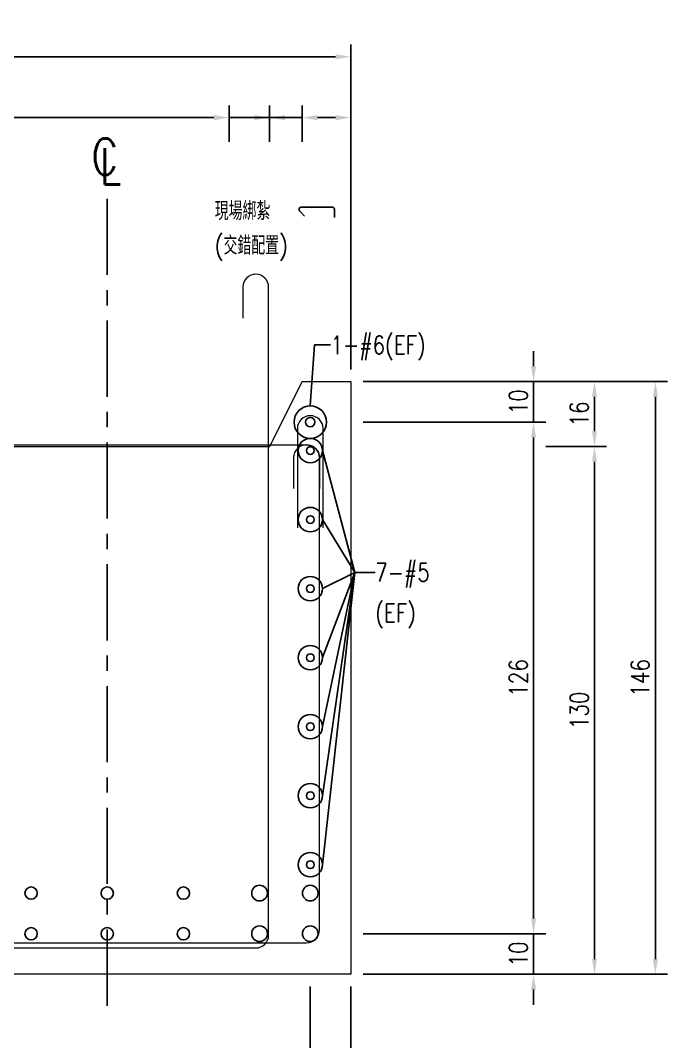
# Model space of a CAD drawing. Extents: x -4754 to 10419, y -19960 to 3841.
# Drawn here: x 10259.9 to 10419.3, y 1192 to 1443.5 of the extents above; entities that cross this region are included whole.
import ezdxf
from ezdxf.enums import TextEntityAlignment as Align

# ---------------------------------------------------------------- set-up
doc = ezdxf.new("R2010")
doc.units = 0
doc.header["$LTSCALE"] = 3
doc.linetypes.add('CENTER', pattern=[2, 1.25, -0.25, 0.25, -0.25])
doc.layers.get('0').update_dxf_attribs({"linetype": 'CONTINUOUS'})
doc.layers.add('HB_0', color=7, linetype='CONTINUOUS', transparency=0.5)
for name, color, linetype in [('HB_DIM', 1, 'CONTINUOUS'), ('HB_TXT_CTEXT', 2, 'CONTINUOUS'), ('鋼筋', 3, 'CONTINUOUS')]:
    doc.layers.add(name, color=color, linetype=linetype)
doc.styles.get("Standard").update_dxf_attribs({"font": 'ROMANS.shx', "width": 0.8, "bigfont": 'LCHINA.shx'})
doc.dimstyles.new('30', dxfattribs={"dimscale": 3, "dimtxt": 3, "dimasz": 2.5, "dimexe": 2, "dimexo": 2, "dimgap": 1, "dimtad": 1, "dimdsep": 46, "dimtxsty": 'Standard', "dimcen": 0, "dimclrd": 256, "dimclre": 256, "dimclrt": 2, "dimadec": 0, "dimazin": 0, "dimtfac": 1, "dimtix": 1, "dimtmove": 2, "dimatfit": 3, "dimfxl": 1, "dimtolj": 1, "dimtzin": 0, "dimarcsym": 0})

# ---------------------------------------------------------------- blocks, each defined once
blk = doc.blocks.new('*D1415')
at = {"layer": 'HB_DIM', "linetype": 'Continuous', "lineweight": -2}
for p, q in [((10221.25, 1662.58), (10221.25, 1742.58)), ((10341.25, 1662.58), (10341.25, 1742.58)), ((10225, 1739.58), (10337.5, 1739.58))]:
    blk.add_line(p, q, dxfattribs=at)
at = {"layer": 'HB_DIM'}
for points in [[(10225, 1740.2), (10225, 1738.95), (10221.25, 1739.58)], [(10337.5, 1738.95), (10337.5, 1740.2), (10341.25, 1739.58)]]:
    blk.add_solid(points, dxfattribs=at)
at = {"layer": 'HB_DIM', "color": 2, "linetype": 'Continuous', "insert": (-3958.27, -1195.21), "char_height": 4.5, "attachment_point": 5, "rotation": 0}
blk.add_mtext('\\A1;120', dxfattribs=at)
blk = doc.blocks.new('*D1419')
at = {"layer": 'HB_DIM', "linetype": 'Continuous', "lineweight": -2}
for p, q in [((10251.25, 1700.58), (10251.25, 1727.58)), ((10311.25, 1718.58), (10311.25, 1727.58)), ((10255, 1724.58), (10307.5, 1724.58))]:
    blk.add_line(p, q, dxfattribs=at)
at = {"layer": 'HB_DIM'}
for points in [[(10255, 1725.2), (10255, 1723.95), (10251.25, 1724.58)], [(10307.5, 1723.95), (10307.5, 1725.2), (10311.25, 1724.58)]]:
    blk.add_solid(points, dxfattribs=at)
at = {"layer": 'HB_DIM', "color": 2, "linetype": 'Continuous', "insert": (-3958.27, -1195.21), "char_height": 4.5, "attachment_point": 5, "rotation": 0}
blk.add_mtext('\\A1;60', dxfattribs=at)
blk = doc.blocks.new('*D1420')
at = {"layer": 'HB_DIM', "linetype": 'Continuous', "lineweight": -2}
for p, q in [((10311.25, 1718.58), (10311.25, 1727.58)), ((10321.25, 1718.58), (10321.25, 1727.58)), ((10307.5, 1724.58), (10303.75, 1724.58)), ((10311.25, 1724.58), (10321.25, 1724.58)), ((10325, 1724.58), (10328.75, 1724.58))]:
    blk.add_line(p, q, dxfattribs=at)
at = {"layer": 'HB_DIM'}
for points in [[(10307.5, 1723.95), (10307.5, 1725.2), (10311.25, 1724.58)], [(10325, 1725.2), (10325, 1723.95), (10321.25, 1724.58)]]:
    blk.add_solid(points, dxfattribs=at)
at = {"layer": 'HB_DIM', "color": 2, "linetype": 'Continuous', "insert": (-3958.27, -1195.21), "char_height": 4.5, "attachment_point": 5, "rotation": 0}
blk.add_mtext('\\A1;10', dxfattribs=at)
blk = doc.blocks.new('*D1421')
at = {"layer": 'HB_DIM', "linetype": 'Continuous', "lineweight": -2}
for p, q in [((10321.25, 1718.58), (10321.25, 1727.58)), ((10329.25, 1718.58), (10329.25, 1727.58)), ((10317.5, 1724.58), (10313.75, 1724.58)), ((10321.25, 1724.58), (10329.25, 1724.58)), ((10333, 1724.58), (10336.75, 1724.58))]:
    blk.add_line(p, q, dxfattribs=at)
at = {"layer": 'HB_DIM'}
for points in [[(10317.5, 1723.95), (10317.5, 1725.2), (10321.25, 1724.58)], [(10333, 1725.2), (10333, 1723.95), (10329.25, 1724.58)]]:
    blk.add_solid(points, dxfattribs=at)
at = {"layer": 'HB_DIM', "color": 2, "linetype": 'Continuous', "insert": (-3958.27, -1195.21), "char_height": 4.5, "attachment_point": 5, "rotation": 0}
blk.add_mtext('\\A1;8', dxfattribs=at)
blk = doc.blocks.new('*D1422')
at = {"layer": 'HB_DIM', "linetype": 'Continuous', "lineweight": -2}
for p, q in [((10329.25, 1718.58), (10329.25, 1727.58)), ((10341.25, 1662.58), (10341.25, 1727.58)), ((10333, 1724.58), (10337.5, 1724.58))]:
    blk.add_line(p, q, dxfattribs=at)
at = {"layer": 'HB_DIM'}
for points in [[(10333, 1725.2), (10333, 1723.95), (10329.25, 1724.58)], [(10337.5, 1723.95), (10337.5, 1725.2), (10341.25, 1724.58)]]:
    blk.add_solid(points, dxfattribs=at)
at = {"layer": 'HB_DIM', "color": 2, "linetype": 'Continuous', "insert": (-3958.27, -1195.21), "char_height": 4.5, "attachment_point": 5, "rotation": 0}
blk.add_mtext('\\A1;12', dxfattribs=at)
blk = doc.blocks.new('*D1424')
at = {"layer": 'HB_DIM', "linetype": 'Continuous', "lineweight": -2}
for p, q in [((10231.25, 1513.58), (10231.25, 1483.58)), ((10331.25, 1513.58), (10331.25, 1483.58)), ((10235, 1486.58), (10327.5, 1486.58))]:
    blk.add_line(p, q, dxfattribs=at)
at = {"layer": 'HB_DIM'}
for points in [[(10235, 1487.2), (10235, 1485.95), (10231.25, 1486.58)], [(10327.5, 1485.95), (10327.5, 1487.2), (10331.25, 1486.58)]]:
    blk.add_solid(points, dxfattribs=at)
at = {"layer": 'HB_DIM', "color": 2, "linetype": 'Continuous', "insert": (-3958.27, -1195.21), "char_height": 4.5, "attachment_point": 5, "rotation": 0}
blk.add_mtext('\\A1;100', dxfattribs=at)
blk = doc.blocks.new('*D1425')
at = {"layer": 'HB_DIM', "linetype": 'Continuous', "lineweight": -2}
for p, q in [((10331.25, 1513.58), (10331.25, 1483.58)), ((10341.25, 1513.58), (10341.25, 1483.58)), ((10327.5, 1486.58), (10323.75, 1486.58)), ((10331.25, 1486.58), (10341.25, 1486.58)), ((10345, 1486.58), (10348.75, 1486.58))]:
    blk.add_line(p, q, dxfattribs=at)
at = {"layer": 'HB_DIM'}
for points in [[(10327.5, 1485.95), (10327.5, 1487.2), (10331.25, 1486.58)], [(10345, 1487.2), (10345, 1485.95), (10341.25, 1486.58)]]:
    blk.add_solid(points, dxfattribs=at)
at = {"layer": 'HB_DIM', "color": 2, "linetype": 'Continuous', "insert": (-3958.27, -1195.21), "char_height": 4.5, "attachment_point": 5, "rotation": 0}
blk.add_mtext('\\A1;10', dxfattribs=at)
blk = doc.blocks.new('cl')
at = {"layer": 'HB_TXT_CTEXT', "linetype": 'Continuous', "width": 0.8}
for s, p in [('C', (-0.178, 0.109)), ('L', (0.229, -0.555))]:
    blk.add_text(s, height=2.5, dxfattribs=at).set_placement(p, align=Align.MIDDLE)
blk = doc.blocks.new('*D1439')
at = {"layer": 'HB_DIM', "linetype": 'Continuous', "lineweight": -2}
for p, q in [((10221.25, 1357.58), (10221.25, 1437.58)), ((10341.25, 1357.58), (10341.25, 1437.58)), ((10225, 1434.58), (10337.5, 1434.58))]:
    blk.add_line(p, q, dxfattribs=at)
at = {"layer": 'HB_DIM'}
for points in [[(10225, 1435.2), (10225, 1433.95), (10221.25, 1434.58)], [(10337.5, 1433.95), (10337.5, 1435.2), (10341.25, 1434.58)]]:
    blk.add_solid(points, dxfattribs=at)
at = {"layer": 'HB_DIM', "color": 2, "linetype": 'Continuous', "insert": (-3958.27, -1195.21), "char_height": 4.5, "attachment_point": 5, "rotation": 0}
blk.add_mtext('\\A1;120', dxfattribs=at)
blk = doc.blocks.new('*D1443')
at = {"layer": 'HB_DIM', "linetype": 'Continuous', "lineweight": -2}
for p, q in [((10251.25, 1395.58), (10251.25, 1422.58)), ((10311.25, 1413.58), (10311.25, 1422.58)), ((10255, 1419.58), (10307.5, 1419.58))]:
    blk.add_line(p, q, dxfattribs=at)
at = {"layer": 'HB_DIM'}
for points in [[(10255, 1420.2), (10255, 1418.95), (10251.25, 1419.58)], [(10307.5, 1418.95), (10307.5, 1420.2), (10311.25, 1419.58)]]:
    blk.add_solid(points, dxfattribs=at)
at = {"layer": 'HB_DIM', "color": 2, "linetype": 'Continuous', "insert": (-3958.27, -1195.21), "char_height": 4.5, "attachment_point": 5, "rotation": 0}
blk.add_mtext('\\A1;60', dxfattribs=at)
blk = doc.blocks.new('*D1444')
at = {"layer": 'HB_DIM', "linetype": 'Continuous', "lineweight": -2}
for p, q in [((10311.25, 1413.58), (10311.25, 1422.58)), ((10321.25, 1413.58), (10321.25, 1422.58)), ((10307.5, 1419.58), (10303.75, 1419.58)), ((10311.25, 1419.58), (10321.25, 1419.58)), ((10325, 1419.58), (10328.75, 1419.58))]:
    blk.add_line(p, q, dxfattribs=at)
at = {"layer": 'HB_DIM'}
for points in [[(10307.5, 1418.95), (10307.5, 1420.2), (10311.25, 1419.58)], [(10325, 1420.2), (10325, 1418.95), (10321.25, 1419.58)]]:
    blk.add_solid(points, dxfattribs=at)
at = {"layer": 'HB_DIM', "color": 2, "linetype": 'Continuous', "insert": (-3958.27, -1195.21), "char_height": 4.5, "attachment_point": 5, "rotation": 0}
blk.add_mtext('\\A1;10', dxfattribs=at)
blk = doc.blocks.new('*D1445')
at = {"layer": 'HB_DIM', "linetype": 'Continuous', "lineweight": -2}
for p, q in [((10321.25, 1413.58), (10321.25, 1422.58)), ((10329.25, 1413.58), (10329.25, 1422.58)), ((10317.5, 1419.58), (10313.75, 1419.58)), ((10321.25, 1419.58), (10329.25, 1419.58)), ((10333, 1419.58), (10336.75, 1419.58))]:
    blk.add_line(p, q, dxfattribs=at)
at = {"layer": 'HB_DIM'}
for points in [[(10317.5, 1418.95), (10317.5, 1420.2), (10321.25, 1419.58)], [(10333, 1420.2), (10333, 1418.95), (10329.25, 1419.58)]]:
    blk.add_solid(points, dxfattribs=at)
at = {"layer": 'HB_DIM', "color": 2, "linetype": 'Continuous', "insert": (-3958.27, -1195.21), "char_height": 4.5, "attachment_point": 5, "rotation": 0}
blk.add_mtext('\\A1;8', dxfattribs=at)
blk = doc.blocks.new('*D1446')
at = {"layer": 'HB_DIM', "linetype": 'Continuous', "lineweight": -2}
for p, q in [((10329.25, 1413.58), (10329.25, 1422.58)), ((10341.25, 1357.58), (10341.25, 1422.58)), ((10333, 1419.58), (10337.5, 1419.58))]:
    blk.add_line(p, q, dxfattribs=at)
at = {"layer": 'HB_DIM'}
for points in [[(10333, 1420.2), (10333, 1418.95), (10329.25, 1419.58)], [(10337.5, 1418.95), (10337.5, 1420.2), (10341.25, 1419.58)]]:
    blk.add_solid(points, dxfattribs=at)
at = {"layer": 'HB_DIM', "color": 2, "linetype": 'Continuous', "insert": (-3958.27, -1195.21), "char_height": 4.5, "attachment_point": 5, "rotation": 0}
blk.add_mtext('\\A1;12', dxfattribs=at)
blk = doc.blocks.new('*D1448')
at = {"layer": 'HB_DIM', "linetype": 'Continuous', "lineweight": -2}
for p, q in [((10231.25, 1205.58), (10231.25, 1175.58)), ((10331.25, 1205.58), (10331.25, 1175.58)), ((10235, 1178.58), (10327.5, 1178.58))]:
    blk.add_line(p, q, dxfattribs=at)
at = {"layer": 'HB_DIM'}
for points in [[(10235, 1179.2), (10235, 1177.95), (10231.25, 1178.58)], [(10327.5, 1177.95), (10327.5, 1179.2), (10331.25, 1178.58)]]:
    blk.add_solid(points, dxfattribs=at)
at = {"layer": 'HB_DIM', "color": 2, "linetype": 'Continuous', "insert": (-3958.27, -1195.21), "char_height": 4.5, "attachment_point": 5, "rotation": 0}
blk.add_mtext('\\A1;100', dxfattribs=at)
blk = doc.blocks.new('*D1449')
at = {"layer": 'HB_DIM', "linetype": 'Continuous', "lineweight": -2}
for p, q in [((10331.25, 1205.58), (10331.25, 1175.58)), ((10341.25, 1205.58), (10341.25, 1175.58)), ((10327.5, 1178.58), (10323.75, 1178.58)), ((10331.25, 1178.58), (10341.25, 1178.58)), ((10345, 1178.58), (10348.75, 1178.58))]:
    blk.add_line(p, q, dxfattribs=at)
at = {"layer": 'HB_DIM'}
for points in [[(10327.5, 1177.95), (10327.5, 1179.2), (10331.25, 1178.58)], [(10345, 1179.2), (10345, 1177.95), (10341.25, 1178.58)]]:
    blk.add_solid(points, dxfattribs=at)
at = {"layer": 'HB_DIM', "color": 2, "linetype": 'Continuous', "insert": (-3958.27, -1195.21), "char_height": 4.5, "attachment_point": 5, "rotation": 0}
blk.add_mtext('\\A1;10', dxfattribs=at)
blk = doc.blocks.new('*D1456')
at = {"layer": 'HB_DIM', "linetype": 'Continuous', "lineweight": -2}
for p, q in [((10344.25, 1354.58), (10419.25, 1354.58)), ((10416.25, 1350.83), (10416.25, 1212.33)), ((10344.25, 1208.58), (10419.25, 1208.58))]:
    blk.add_line(p, q, dxfattribs=at)
at = {"layer": 'HB_DIM'}
for points in [[(10416.88, 1350.83), (10415.63, 1350.83), (10416.25, 1354.58)], [(10415.63, 1212.33), (10416.88, 1212.33), (10416.25, 1208.58)]]:
    blk.add_solid(points, dxfattribs=at)
at = {"layer": 'HB_DIM', "color": 2, "linetype": 'Continuous', "insert": (10412.5, 1281.58), "char_height": 4.5, "attachment_point": 5, "rotation": 90}
blk.add_mtext('\\A1;146', dxfattribs=at)
blk = doc.blocks.new('*D1457')
at = {"layer": 'HB_DIM', "linetype": 'Continuous', "lineweight": -2}
for p, q in [((10389.25, 1354.58), (10404.25, 1354.58)), ((10401.25, 1350.83), (10401.25, 1342.33)), ((10389.25, 1338.58), (10404.25, 1338.58))]:
    blk.add_line(p, q, dxfattribs=at)
at = {"layer": 'HB_DIM'}
for points in [[(10401.88, 1350.83), (10400.63, 1350.83), (10401.25, 1354.58)], [(10400.63, 1342.33), (10401.88, 1342.33), (10401.25, 1338.58)]]:
    blk.add_solid(points, dxfattribs=at)
at = {"layer": 'HB_DIM', "color": 2, "linetype": 'Continuous', "insert": (10397.5, 1346.58), "char_height": 4.5, "attachment_point": 5, "rotation": 90}
blk.add_mtext('\\A1;16', dxfattribs=at)
blk = doc.blocks.new('*D1458')
at = {"layer": 'HB_DIM', "linetype": 'Continuous', "lineweight": -2}
for p, q in [((10389.25, 1338.58), (10404.25, 1338.58)), ((10401.25, 1334.83), (10401.25, 1212.33)), ((10389.25, 1208.58), (10404.25, 1208.58))]:
    blk.add_line(p, q, dxfattribs=at)
at = {"layer": 'HB_DIM'}
for points in [[(10401.88, 1334.83), (10400.63, 1334.83), (10401.25, 1338.58)], [(10400.63, 1212.33), (10401.88, 1212.33), (10401.25, 1208.58)]]:
    blk.add_solid(points, dxfattribs=at)
at = {"layer": 'HB_DIM', "color": 2, "linetype": 'Continuous', "insert": (10397.5, 1273.58), "char_height": 4.5, "attachment_point": 5, "rotation": 90}
blk.add_mtext('\\A1;130', dxfattribs=at)
blk = doc.blocks.new('*D1459')
at = {"layer": 'HB_DIM', "linetype": 'Continuous', "lineweight": -2}
for p, q in [((10386.25, 1358.33), (10386.25, 1362.08)), ((10344.25, 1354.58), (10389.25, 1354.58)), ((10386.25, 1354.58), (10386.25, 1344.58)), ((10344.25, 1344.58), (10389.25, 1344.58)), ((10386.25, 1340.83), (10386.25, 1337.08))]:
    blk.add_line(p, q, dxfattribs=at)
at = {"layer": 'HB_DIM'}
for points in [[(10385.63, 1358.33), (10386.88, 1358.33), (10386.25, 1354.58)], [(10386.88, 1340.83), (10385.63, 1340.83), (10386.25, 1344.58)]]:
    blk.add_solid(points, dxfattribs=at)
at = {"layer": 'HB_DIM', "color": 2, "linetype": 'Continuous', "insert": (10382.5, 1349.58), "char_height": 4.5, "attachment_point": 5, "rotation": 90}
blk.add_mtext('\\A1;10', dxfattribs=at)
blk = doc.blocks.new('*D1460')
at = {"layer": 'HB_DIM', "linetype": 'Continuous', "lineweight": -2}
for p, q in [((10344.25, 1344.58), (10389.25, 1344.58)), ((10386.25, 1340.83), (10386.25, 1222.33)), ((10344.25, 1218.58), (10389.25, 1218.58))]:
    blk.add_line(p, q, dxfattribs=at)
at = {"layer": 'HB_DIM'}
for points in [[(10386.88, 1340.83), (10385.63, 1340.83), (10386.25, 1344.58)], [(10385.63, 1222.33), (10386.88, 1222.33), (10386.25, 1218.58)]]:
    blk.add_solid(points, dxfattribs=at)
at = {"layer": 'HB_DIM', "color": 2, "linetype": 'Continuous', "insert": (10382.5, 1281.58), "char_height": 4.5, "attachment_point": 5, "rotation": 90}
blk.add_mtext('\\A1;126', dxfattribs=at)
blk = doc.blocks.new('*D1461')
at = {"layer": 'HB_DIM', "linetype": 'Continuous', "lineweight": -2}
for p, q in [((10386.25, 1222.33), (10386.25, 1226.08)), ((10344.25, 1218.58), (10389.25, 1218.58)), ((10386.25, 1218.58), (10386.25, 1208.58)), ((10344.25, 1208.58), (10389.25, 1208.58)), ((10386.25, 1204.83), (10386.25, 1201.08))]:
    blk.add_line(p, q, dxfattribs=at)
at = {"layer": 'HB_DIM'}
for points in [[(10385.63, 1222.33), (10386.88, 1222.33), (10386.25, 1218.58)], [(10386.88, 1204.83), (10385.63, 1204.83), (10386.25, 1208.58)]]:
    blk.add_solid(points, dxfattribs=at)
at = {"layer": 'HB_DIM', "color": 2, "linetype": 'Continuous', "insert": (10382.5, 1213.58), "char_height": 4.5, "attachment_point": 5, "rotation": 90}
blk.add_mtext('\\A1;10', dxfattribs=at)
blk = doc.blocks.new('C')
at = {"color": 3, "linetype": 'Continuous'}
blk.add_circle((0, 0), 1.2, dxfattribs=at)
blk = doc.blocks.new('rebar_Tie_135_90')
at = {"layer": '鋼筋', "color": 7, "linetype": 'Continuous'}
blk.add_lwpolyline([(22.36, -1.26), (21.17, -0.07, -0.668179), (21.6, 0.96), (29.11, 0.96, -0.414214), (29.71, 0.36), (29.71, -1.6)], format="xyb", dxfattribs=at)
at = {"color": 2, "linetype": 'Continuous', "width": 0.8}
for tag, p in [('現場綁紮', (0.23, 0.01)), ('(交錯配置)', (0.23, -8.49))]:
    blk.add_attdef(tag, text='', height=4.5, dxfattribs=at).set_placement(p, align=Align.MIDDLE_LEFT)

msp = doc.modelspace()

# ---------------------------------------------------------------- linework, layer by layer
at = {"layer": 'HB_0', "lineweight": 5}
for p, q in [((10321.252, 1338.577, -20), (10329.252, 1354.577, -20)), ((10329.252, 1354.577, -20), (10341.252, 1354.577, -20)), ((10341.252, 1354.577, -20), (10341.252, 1208.577, -20)), ((10251.252, 1338.577), (10311.252, 1338.577)), ((10311.252, 1338.577), (10316.252, 1338.577, -20)), ((10316.252, 1338.577, -20), (10321.252, 1338.577, -20)), ((10311.252, 1208.577), (10251.252, 1208.577)), ((10316.252, 1208.577, -20), (10311.252, 1208.577)), ((10341.252, 1208.577, -20), (10316.252, 1208.577, -20))]:
    msp.add_line(p, q, dxfattribs=at)
at = {"layer": 'HB_0', "color": 1, "linetype": 'CENTER', "ltscale": 5}
msp.add_lwpolyline([(10281.252, 1399.577), (10281.252, 1198.577)], dxfattribs=at)
at = {"layer": 'HB_DIM', "color": 1, "linetype": 'Continuous'}
msp.add_lwpolyline([(10291.252, 1377.832, 0, 1.25, 0), (10293.502, 1381.582, 0, 0, 0), (10302.502, 1396.582, 0, 0, 0), (10307.502, 1396.582, 0, 0, 0)], format="xyseb", dxfattribs=at)
for points in [[(10331.252, 1348.577), (10332.252, 1363.577), (10336.252, 1363.577)], [(10334.252, 1337.577), (10342.252, 1307.577)], [(10334.252, 1320.577), (10342.252, 1307.577)], [(10334.252, 1235.577), (10342.252, 1307.577)], [(10334.252, 1252.577), (10342.252, 1307.577)], [(10334.252, 1269.577), (10342.252, 1307.577)], [(10334.252, 1286.577), (10342.252, 1307.577)], [(10334.252, 1303.577), (10342.252, 1307.577)], [(10342.252, 1307.577), (10347.252, 1307.577)]]:
    msp.add_lwpolyline(points, dxfattribs=at)
for centre, radius in [((10331.252, 1344.577), 4), ((10331.252, 1337.577), 3), ((10331.252, 1320.577), 3), ((10331.252, 1303.577), 3), ((10331.252, 1286.577), 3), ((10331.252, 1269.577), 3), ((10331.252, 1252.577), 3), ((10331.252, 1235.577), 3)]:
    msp.add_circle(centre, radius, dxfattribs=at)
at = {"layer": '鋼筋', "lineweight": 5}
for p, q in [((10314.647, 1377.832, -10), (10314.647, 1370.212, -10)), ((10320.997, 1218.237, -10), (10320.997, 1377.832, -10)), ((10328.082, 1342.992, 13.73), (10328.082, 1318.58, 13.73)), ((10334.432, 1318.58, 13.73), (10334.432, 1342.992, 13.73)), ((10232.182, 1339.007, 13.73), (10330.322, 1339.007, 13.73)), ((10327.147, 1335.832, 15), (10327.147, 1328.212, 15)), ((10333.497, 1219.507, 15), (10333.497, 1335.832, 15)), ((10333.497, 1335.832, 13.73), (10333.497, 1328.212, 13.73)), ((10232.182, 1216.332, 15), (10330.322, 1216.332, 15)), ((10244.682, 1215.062, -10), (10317.822, 1215.062, -10))]:
    msp.add_line(p, q, dxfattribs=at)
for centre, start, end in [((10317.822, 1377.832, -10), 0, 180), ((10331.257, 1342.992, 13.73), 0, 180), ((10330.322, 1335.832, 15), 0, 180), ((10317.822, 1218.237, -10), 270, 0), ((10330.322, 1219.507, 15), 270, 0)]:
    msp.add_arc(centre, 3.175, start, end, dxfattribs=at)
at = {"layer": '鋼筋', "lineweight": 5, "extrusion": (-2.99927e-32, -1.22465e-16, -1)}
msp.add_arc((-10330.322, 1335.832, -13.73), 3.175, 90, 180, dxfattribs=at)

# ---------------------------------------------------------------- block references
at = {"layer": 'HB_0', "linetype": 'Continuous', "xscale": 3.6, "yscale": 3.6, "zscale": 3.6}
msp.add_blockref('cl', (10281.252, 1409.577, 490), dxfattribs=at)
at = {"layer": 'HB_DIM', "linetype": 'Continuous'}
msp.add_blockref('rebar_Tie_135_90', (10307.502, 1396.582), dxfattribs=at).add_auto_attribs({'現場綁紮': '現場綁紮', '(交錯配置)': '(交錯配置)'})
at = {"layer": '鋼筋', "linetype": 'Continuous'}
for p, xscale, yscale, zscale in [((10331.252, 1344.577), 0.955, 0.955, 0.955), ((10331.252, 1337.577), 0.795, 0.795, 0.795), ((10331.252, 1320.577), 0.795, 0.795, 0.795), ((10331.252, 1303.577), 0.795, 0.795, 0.795), ((10331.252, 1286.577), 0.795, 0.795, 0.795), ((10331.252, 1269.577), 0.795, 0.795, 0.795), ((10331.252, 1252.577), 0.795, 0.795, 0.795), ((10331.252, 1235.577), 0.795, 0.795, 0.795), ((10262.502, 1228.577), 1.27, 1.27, 1.27), ((10281.252, 1228.577), 1.27, 1.27, 1.27), ((10300.002, 1228.577), 1.27, 1.27, 1.27), ((10318.752, 1228.577), 1.61, 1.61, 1.61), ((10331.252, 1228.577), 1.61, 1.61, 1.61), ((10262.502, 1218.577), 1.27, 1.27, 1.27), ((10281.252, 1218.577), 1.27, 1.27, 1.27), ((10300.002, 1218.577), 1.27, 1.27, 1.27), ((10318.752, 1218.577), 1.61, 1.61, 1.61), ((10331.252, 1218.577), 1.61, 1.61, 1.61)]:
    msp.add_blockref('C', p, dxfattribs=dict(at, xscale=xscale, yscale=yscale, zscale=zscale))

# ---------------------------------------------------------------- texts
at = {"layer": 'HB_DIM', "color": 2, "linetype": 'Continuous', "width": 0.8}
for s, p in [('1-#6(EF)', (10336.252, 1363.577)), ('7-#5', (10347.252, 1307.577)), ('(EF)', (10347.252, 1297.577))]:
    msp.add_text(s, height=4.5, dxfattribs=at).set_placement(p, align=Align.MIDDLE_LEFT)

# ---------------------------------------------------------------- dimensions: what is measured, and where the dimension line sits
at = {"layer": 'HB_DIM', "linetype": 'Continuous'}
for base, p1, p2, picture in [((10341.252, 1739.577), (10221.252, 1659.577, -20), (10341.252, 1659.577, -20), '*D1415'), ((10311.252, 1724.577), (10251.252, 1697.577, -20), (10311.252, 1715.577, -20), '*D1419'), ((10321.252, 1724.577), (10311.252, 1715.577, -20), (10321.252, 1715.577, -20), '*D1420'), ((10341.252, 1724.577), (10329.252, 1715.577, -20), (10341.252, 1659.577, -20), '*D1422'), ((10329.252, 1724.577), (10321.252, 1715.577, -20), (10329.252, 1715.577, -20), '*D1421'), ((10331.252, 1486.577), (10231.252, 1516.577, -20), (10331.252, 1516.577, -20), '*D1424'), ((10341.252, 1486.577), (10331.252, 1516.577, -20), (10341.252, 1516.577, -20), '*D1425'), ((10341.252, 1434.577), (10221.252, 1354.577, -20), (10341.252, 1354.577, -20), '*D1439'), ((10311.252, 1419.577), (10251.252, 1392.577, -20), (10311.252, 1410.577, -20), '*D1443'), ((10321.252, 1419.577), (10311.252, 1410.577, -20), (10321.252, 1410.577, -20), '*D1444'), ((10341.252, 1419.577), (10329.252, 1410.577, -20), (10341.252, 1354.577, -20), '*D1446'), ((10329.252, 1419.577), (10321.252, 1410.577, -20), (10329.252, 1410.577, -20), '*D1445'), ((10331.252, 1178.577), (10231.252, 1208.577, -20), (10331.252, 1208.577, -20), '*D1448'), ((10341.252, 1178.577), (10331.252, 1208.577, -20), (10341.252, 1208.577, -20), '*D1449')]:
    dim = msp.add_linear_dim(base=base, p1=p1, p2=p2, angle=0, dimstyle='30', override={"dimscale": 1.5, "dimpost": '<>'}, dxfattribs=at)
    dim.commit()
    dim.dimension.update_dxf_attribs({"geometry": picture, "text_midpoint": (-3958.267, -1195.214), "dimtype": 160})
for base, p1, p2, picture, middle in [((10386.252, 1344.577), (10341.252, 1354.577, -20), (10341.252, 1344.577, -20), '*D1459', (10382.502, 1349.577)), ((10416.252, 1208.577), (10341.252, 1354.577, -20), (10341.252, 1208.577, -20), '*D1456', (10412.502, 1281.577)), ((10401.252, 1338.577), (10386.252, 1354.577, -20), (10386.252, 1338.577, -20), '*D1457', (10397.502, 1346.577)), ((10386.252, 1218.577), (10341.252, 1344.577, -20), (10341.252, 1218.577, -20), '*D1460', (10382.502, 1281.577)), ((10401.252, 1208.577), (10386.252, 1338.577, -20), (10386.252, 1208.577, -20), '*D1458', (10397.502, 1273.577)), ((10386.252, 1208.577), (10341.252, 1218.577, -20), (10341.252, 1208.577, -20), '*D1461', (10382.502, 1213.577))]:
    dim = msp.add_linear_dim(base=base, p1=p1, p2=p2, angle=90, dimstyle='30', override={"dimscale": 1.5, "dimtad": 4, "dimpost": '<>'}, dxfattribs=at)
    dim.commit()
    dim.dimension.update_dxf_attribs({"geometry": picture, "text_midpoint": middle})

doc.saveas('drawing.dxf')
